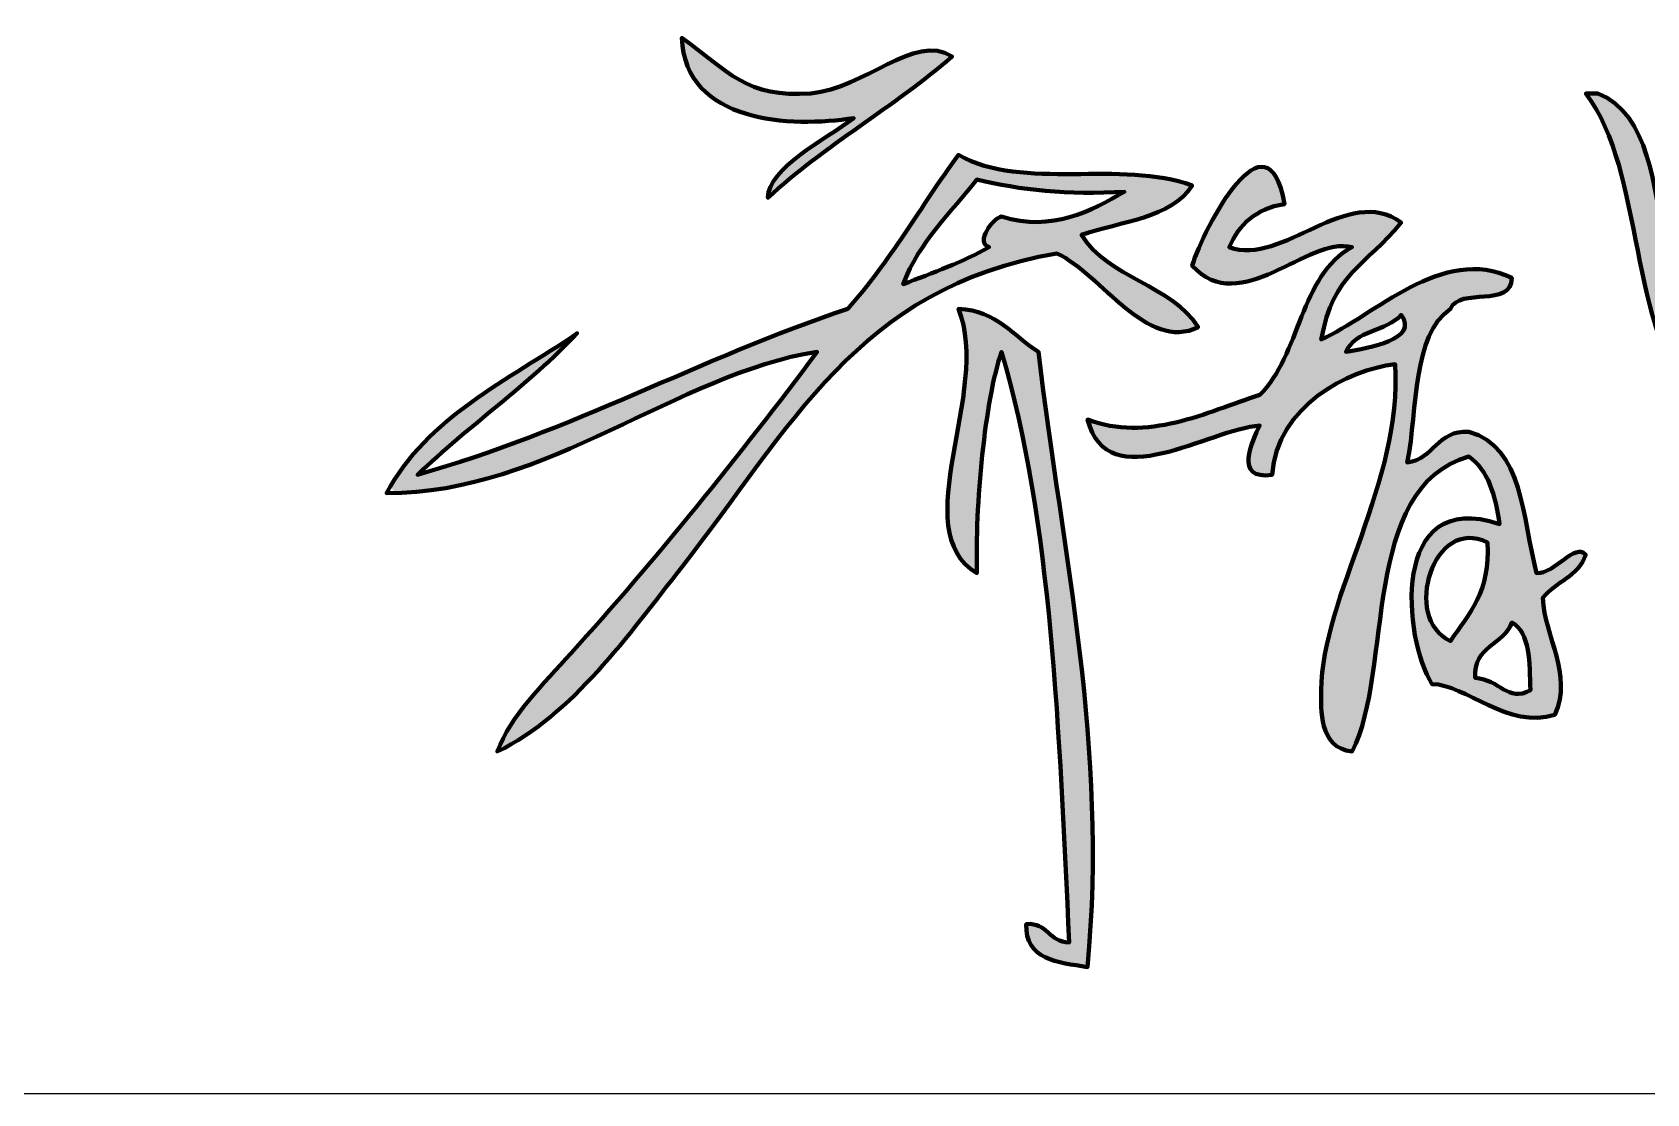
# Model space of a CAD drawing. Header units: inches. Extents: x 18712 to 314639, y 0 to 420500.
# Drawn here: x 134335 to 135461, y 177363 to 178102 of the extents above; entities that cross this region are included whole.
import ezdxf
from ezdxf.enums import TextEntityAlignment as Align

# ---------------------------------------------------------------- set-up
doc = ezdxf.new("R2010")
doc.units = ezdxf.units.IN
doc.header["$LTSCALE"] = 1000
doc.header["$MEASUREMENT"] = 0
doc.layers.get('0').update_dxf_attribs({"true_color": 0xffffff})
for name, color, linetype, true_color in [('TK', 7, 'Continuous', 0xffffff), ('TK-TEXT', 4, 'Continuous', 0x00ffff), ('ZG-图号', 2, 'Continuous', 0xffff00), ('ZG-图名', 1, 'Continuous', 0xff0000), ('图层 1', 7, 'Continuous', 0xffffff)]:
    doc.layers.add(name, color=color, linetype=linetype, true_color=true_color)
doc.styles.add('-宋体', font='simsun.ttc', dxfattribs={"height": 0.2, "bigfont": 'gbcbig.shx'})

# ---------------------------------------------------------------- blocks, each defined once
blk = doc.blocks.new('A$C6f5e09ec')
at = {"layer": '图层 1', "true_color": 0xffffff}
h = blk.add_hatch(color=7, dxfattribs=at)
edge = h.paths.add_edge_path(flags=0)
edge.add_spline(control_points=[(3576.1, -73201.6), (3578.5, -73260.8), (3652, -73264.4), (3696.1, -73257.4), (3675.7, -73272.8), (3636.5, -73292), (3636.1, -73313.1), (3675.4, -73276.6), (3724.1, -73249.7), (3764.7, -73214.5), (3737.8, -73197.7), (3703.8, -73237.1), (3666.1, -73240.2), (3621.2, -73243.9), (3608.2, -73224.3), (3576.1, -73201.6)], knot_values=[0, 0, 0, 0, 0.296607, 0.296607, 0.296607, 0.593215, 0.593215, 0.593215, 0.889822, 0.889822, 0.889822, 1.18643, 1.18643, 1.18643, 1.483037, 1.483037, 1.483037, 1.483037], weights=[1, 1, 1, 1, 1, 1, 1, 1, 1, 1, 1, 1, 1, 1, 1, 1], degree=3, periodic=0)
h = blk.add_hatch(color=7, dxfattribs=at)
edge = h.paths.add_edge_path(flags=0)
edge.add_spline(control_points=[(4206.3, -73240.2), (4248.2, -73295.5), (4235.3, -73405.5), (4283.4, -73454.6), (4283.4, -73416), (4264.2, -73354.3), (4296.3, -73321.7), (4340.6, -73308.9), (4373.1, -73284.2), (4429.2, -73283.1), (4409, -73334.3), (4356.8, -73353.6), (4326.3, -73394.6), (4354.3, -73419.7), (4373.6, -73377.4), (4399.2, -73373.1), (4394.8, -73413.7), (4392.9, -73476.8), (4390.6, -73531.7), (4357.8, -73573.1), (4269.6, -73588.4), (4266.3, -73647.5), (4263, -73704.7), (4347.5, -73752.8), (4420.6, -73758.9), (4431.9, -73688.8), (4410.1, -73615.3), (4407.7, -73544.6), (4493.6, -73484.7), (4597.2, -73442.6), (4690.7, -73390.3), (4578.3, -73413.6), (4502, -73473.1), (4407.7, -73514.6), (4402, -73459.1), (4426.2, -73395), (4420.6, -73360.3), (4420.1, -73357.3), (4407.3, -73336.4), (4407.7, -73334.5), (4413.7, -73309.6), (4458.1, -73307.5), (4450.6, -73274.5), (4384.3, -73247.6), (4287, -73291.2), (4262, -73347.4), (4253.2, -73304.7), (4251.2, -73255.3), (4214.8, -73240.2), (4212, -73240.2), (4209.1, -73240.2), (4206.3, -73240.2)], knot_values=[0, 0, 0, 0, 0.058824, 0.058824, 0.058824, 0.117647, 0.117647, 0.117647, 0.176471, 0.176471, 0.176471, 0.235294, 0.235294, 0.235294, 0.294118, 0.294118, 0.294118, 0.352941, 0.352941, 0.352941, 0.411765, 0.411765, 0.411765, 0.470588, 0.470588, 0.470588, 0.529412, 0.529412, 0.529412, 0.588235, 0.588235, 0.588235, 0.647059, 0.647059, 0.647059, 0.705882, 0.705882, 0.705882, 0.764706, 0.764706, 0.764706, 0.823529, 0.823529, 0.823529, 0.882353, 0.882353, 0.882353, 0.941176, 0.941176, 0.941176, 1, 1, 1, 1], weights=[1, 1, 1, 1, 1, 1, 1, 1, 1, 1, 1, 1, 1, 1, 1, 1, 1, 1, 1, 1, 1, 1, 1, 1, 1, 1, 1, 1, 1, 1, 1, 1, 1, 1, 1, 1, 1, 1, 1, 1, 1, 1, 1, 1, 1, 1, 1, 1, 1, 1, 1, 1], degree=3, periodic=0)
edge = h.paths.add_edge_path(flags=0)
edge.add_spline(control_points=[(4382, -73561.7), (4357.7, -73597.7), (4283, -73611.2), (4283.4, -73656.1), (4283.8, -73698.7), (4354.2, -73729), (4403.5, -73741.8), (4397.5, -73671.2), (4405.8, -73610.2), (4382, -73561.7)], knot_values=[0, 0, 0, 0, 0.524063, 0.524063, 0.524063, 1.048126, 1.048126, 1.048126, 1.572188, 1.572188, 1.572188, 1.572188], weights=[1, 1, 1, 1, 1, 1, 1, 1, 1, 1], degree=3, periodic=0)
h = blk.add_hatch(color=7, dxfattribs=at)
edge = h.paths.add_edge_path(flags=0)
edge.add_spline(control_points=[(3996.2, -73317.4), (3984.5, -73249.2), (3940.1, -73333.5), (3931.9, -73360.3), (3965.8, -73397.3), (4012.1, -73339.4), (4043.4, -73347.4), (4006.9, -73366.7), (4007.3, -73422.8), (3979.1, -73450.3), (3941.7, -73462.4), (3900.3, -73483.6), (3859, -73467.4), (3873, -73522.5), (3944, -73473.8), (3979.1, -73471.7), (3973.8, -73482.1), (3960.5, -73510.1), (3987.6, -73506), (3991.2, -73458.1), (4040.2, -73432.9), (4073.4, -73428.9), (4078.7, -73510.9), (4022.5, -73590.6), (4021.9, -73656.1), (4021.8, -73668.9), (4019.8, -73696.1), (4043.4, -73698.9), (4072.5, -73641.6), (4048.6, -73515.2), (4124.8, -73493.2), (4138.2, -73502.7), (4143.4, -73520.3), (4146.2, -73540.3), (4069, -73514.8), (4079.3, -73620.6), (4099.1, -73651.8), (4122.3, -73651.9), (4152.2, -73683.8), (4184.8, -73673.2), (4197.4, -73644.5), (4177.8, -73619.7), (4176.3, -73591.8), (4185.1, -73580.6), (4201.3, -73576.8), (4206.3, -73561.7), (4198.6, -73552.9), (4185.2, -73574.8), (4172, -73574.6), (4161.9, -73536.1), (4162.9, -73486.5), (4124.8, -73476), (4102.2, -73474.8), (4100.9, -73495), (4081.9, -73497.4), (4089.4, -73459.2), (4085.1, -73409.2), (4112, -73390.3), (4118.2, -73375), (4154.6, -73390.1), (4154.8, -73368.8), (4106.2, -73345.5), (4059, -73395.2), (4021.9, -73411.7), (4030, -73365.6), (4052.9, -73360.3), (4077.7, -73330.3), (4040.2, -73302.7), (3995.2, -73361.1), (3957.6, -73347.4), (3964.7, -73331.6), (3976.3, -73320.4), (3996.2, -73317.4)], knot_values=[0, 0, 0, 0, 0.032292, 0.032292, 0.032292, 0.064584, 0.064584, 0.064584, 0.096876, 0.096876, 0.096876, 0.129168, 0.129168, 0.129168, 0.16146, 0.16146, 0.16146, 0.193752, 0.193752, 0.193752, 0.226044, 0.226044, 0.226044, 0.258336, 0.258336, 0.258336, 0.290628, 0.290628, 0.290628, 0.32292, 0.32292, 0.32292, 0.355212, 0.355212, 0.355212, 0.387504, 0.387504, 0.387504, 0.419796, 0.419796, 0.419796, 0.452088, 0.452088, 0.452088, 0.48438, 0.48438, 0.48438, 0.516672, 0.516672, 0.516672, 0.548964, 0.548964, 0.548964, 0.581257, 0.581257, 0.581257, 0.613549, 0.613549, 0.613549, 0.645841, 0.645841, 0.645841, 0.678133, 0.678133, 0.678133, 0.710425, 0.710425, 0.710425, 0.742717, 0.742717, 0.742717, 0.775009, 0.775009, 0.775009, 0.775009], weights=[1, 1, 1, 1, 1, 1, 1, 1, 1, 1, 1, 1, 1, 1, 1, 1, 1, 1, 1, 1, 1, 1, 1, 1, 1, 1, 1, 1, 1, 1, 1, 1, 1, 1, 1, 1, 1, 1, 1, 1, 1, 1, 1, 1, 1, 1, 1, 1, 1, 1, 1, 1, 1, 1, 1, 1, 1, 1, 1, 1, 1, 1, 1, 1, 1, 1, 1, 1, 1, 1, 1, 1, 1], degree=3, periodic=0)
edge = h.paths.add_edge_path(flags=0)
edge.add_spline(control_points=[(4039.1, -73420.3), (4055.3, -73417.7), (4090.1, -73411.5), (4077.7, -73394.6), (4067.5, -73405.9), (4045.5, -73405.3), (4039.1, -73420.3)], knot_values=[0, 0, 0, 0, 0.734118, 0.734118, 0.734118, 1.468235, 1.468235, 1.468235, 1.468235], weights=[1, 1, 1, 1, 1, 1, 1], degree=3, periodic=0)
edge = h.paths.add_edge_path(flags=0)
edge.add_spline(control_points=[(4112, -73621.8), (4124.6, -73603), (4140.2, -73587.2), (4137.7, -73553.2), (4100.5, -73533.8), (4077.5, -73606.2), (4112, -73621.8)], knot_values=[0, 0, 0, 0, 0.624085, 0.624085, 0.624085, 1.248171, 1.248171, 1.248171, 1.248171], weights=[1, 1, 1, 1, 1, 1, 1], degree=3, periodic=0)
edge = h.paths.add_edge_path(flags=0)
edge.add_spline(control_points=[(4129.1, -73647.5), (4146.7, -73648.6), (4151.7, -73664.9), (4167.7, -73656.1), (4167.2, -73636.5), (4167.6, -73616.1), (4154.8, -73608.9), (4149.3, -73624.8), (4127.9, -73624.8), (4129.1, -73647.5)], knot_values=[0, 0, 0, 0, 0.469296, 0.469296, 0.469296, 0.938592, 0.938592, 0.938592, 1.407887, 1.407887, 1.407887, 1.407887], weights=[1, 1, 1, 1, 1, 1, 1, 1, 1, 1], degree=3, periodic=0)
h = blk.add_hatch(color=7, dxfattribs=at)
edge = h.paths.add_edge_path(flags=0)
edge.add_spline(control_points=[(3931.9, -73304.5), (3882.3, -73286), (3814.3, -73308.7), (3769, -73283.1), (3742.9, -73318.4), (3721, -73358), (3691.8, -73390.3), (3588, -73425.1), (3499.9, -73475.6), (3391.8, -73506), (3427.5, -73471.7), (3469.3, -73443.5), (3503.2, -73407.4), (3454.7, -73440.3), (3398.6, -73465.7), (3370.3, -73518.9), (3483.1, -73518.6), (3572.6, -73435.5), (3670.4, -73420.3), (3617.5, -73491.5), (3556.3, -73567.1), (3498.9, -73630.3), (3479.6, -73651.7), (3456.6, -73673.8), (3447.5, -73698.9), (3500.1, -73673.1), (3538.6, -73618), (3576.1, -73570.3), (3651.5, -73474.4), (3698.4, -73375.5), (3837.6, -73351.7), (3869.1, -73366.5), (3900.2, -73420.7), (3936.2, -73403.1), (3917.3, -73373.5), (3873.2, -73369), (3854.7, -73338.8), (3882.4, -73329.4), (3917.3, -73327.1), (3931.9, -73304.5)], knot_values=[0, 0, 0, 0, 0.06603, 0.06603, 0.06603, 0.13206, 0.13206, 0.13206, 0.19809, 0.19809, 0.19809, 0.26412, 0.26412, 0.26412, 0.330151, 0.330151, 0.330151, 0.396181, 0.396181, 0.396181, 0.462211, 0.462211, 0.462211, 0.528241, 0.528241, 0.528241, 0.594271, 0.594271, 0.594271, 0.660301, 0.660301, 0.660301, 0.726331, 0.726331, 0.726331, 0.792361, 0.792361, 0.792361, 0.858391, 0.858391, 0.858391, 0.858391], weights=[1, 1, 1, 1, 1, 1, 1, 1, 1, 1, 1, 1, 1, 1, 1, 1, 1, 1, 1, 1, 1, 1, 1, 1, 1, 1, 1, 1, 1, 1, 1, 1, 1, 1, 1, 1, 1, 1, 1, 1], degree=3, periodic=0)
edge = h.paths.add_edge_path(flags=0)
edge.add_spline(control_points=[(3781.9, -73300.2), (3763.6, -73323.4), (3742, -73343.2), (3730.4, -73373.1), (3751.2, -73365.4), (3772, -73357.6), (3790.4, -73347.4), (3780.6, -73344), (3792.7, -73327.3), (3799, -73326), (3834.7, -73337.2), (3861.3, -73321.8), (3884.8, -73308.8), (3845.3, -73311.1), (3811.7, -73307.6), (3781.9, -73300.2)], knot_values=[0, 0, 0, 0, 0.45408, 0.45408, 0.45408, 0.908159, 0.908159, 0.908159, 1.362239, 1.362239, 1.362239, 1.816318, 1.816318, 1.816318, 2.270398, 2.270398, 2.270398, 2.270398], weights=[1, 1, 1, 1, 1, 1, 1, 1, 1, 1, 1, 1, 1, 1, 1, 1], degree=3, periodic=0)
h = blk.add_hatch(color=7, dxfattribs=at)
edge = h.paths.add_edge_path(flags=0)
edge.add_spline(control_points=[(3769, -73390.3), (3792.3, -73447.9), (3731.4, -73544.5), (3781.9, -73574.6), (3780.3, -73528.2), (3787.6, -73452.9), (3799, -73420.3), (3834.1, -73538.1), (3839.2, -73685.9), (3846.2, -73831.8), (3831.9, -73831.8), (3831.5, -73817.9), (3816.2, -73819), (3815.4, -73844), (3838, -73845.7), (3859, -73849), (3873.2, -73693.6), (3842, -73564.9), (3824.7, -73420.3), (3807.1, -73409.3), (3796.2, -73391.7), (3769, -73390.3)], knot_values=[0, 0, 0, 0, 0.08889, 0.08889, 0.08889, 0.17778, 0.17778, 0.17778, 0.26667, 0.26667, 0.26667, 0.35556, 0.35556, 0.35556, 0.44445, 0.44445, 0.44445, 0.533339, 0.533339, 0.533339, 0.622229, 0.622229, 0.622229, 0.622229], weights=[1, 1, 1, 1, 1, 1, 1, 1, 1, 1, 1, 1, 1, 1, 1, 1, 1, 1, 1, 1, 1, 1], degree=3, periodic=0)
at = {"layer": 'TK', "lineweight": -3}
blk.add_line((183.2, -73937.2), (5290.1, -73937.2), dxfattribs=at)
blk.add_line((183.2, -73937.2), (5290.1, -73937.2), dxfattribs=at)
at = {"layer": '图层 1', "color": 7, "lineweight": 100, "true_color": 0xffffff}
for points, knots in [([(3696.1, -73257.4), (3675.7, -73272.8), (3636.5, -73292), (3636.1, -73313.1), (3675.4, -73276.6), (3724.1, -73249.7), (3764.7, -73214.5), (3737.8, -73197.7), (3703.8, -73237.1), (3666.1, -73240.2), (3621.2, -73243.9), (3608.2, -73224.3), (3576.1, -73201.6), (3578.5, -73260.8), (3652, -73264.4), (3696.1, -73257.4)], [0, 0, 0, 0, 16.2, 16.2, 16.2, 32.4, 32.4, 32.4, 48.6, 48.6, 48.6, 64.8, 64.8, 64.8, 81, 81, 81, 81]), ([(3576.1, -73201.6), (3608.2, -73224.3), (3621.2, -73243.9), (3666.1, -73240.2), (3703.8, -73237.1), (3737.8, -73197.7), (3764.7, -73214.5), (3724.1, -73249.7), (3675.4, -73276.6), (3636.1, -73313.1), (3636.5, -73292), (3675.7, -73272.8), (3696.1, -73257.4), (3652, -73264.4), (3578.5, -73260.8), (3576.1, -73201.6)], [0, 0, 0, 0, 16.2, 16.2, 16.2, 32.4, 32.4, 32.4, 48.6, 48.6, 48.6, 64.8, 64.8, 64.8, 81, 81, 81, 81]), ([(4283.4, -73454.6), (4283.4, -73416), (4264.2, -73354.3), (4296.3, -73321.7), (4340.6, -73308.9), (4373.1, -73284.2), (4429.2, -73283.1), (4409, -73334.3), (4356.8, -73353.6), (4326.3, -73394.6), (4354.3, -73419.7), (4373.6, -73377.4), (4399.2, -73373.1), (4394.8, -73413.7), (4392.9, -73476.8), (4390.6, -73531.7), (4357.8, -73573.1), (4269.6, -73588.4), (4266.3, -73647.5), (4263, -73704.7), (4347.5, -73752.8), (4420.6, -73758.9), (4431.9, -73688.8), (4410.1, -73615.3), (4407.7, -73544.6), (4493.6, -73484.7), (4597.2, -73442.6), (4690.7, -73390.3), (4578.3, -73413.6), (4502, -73473.1), (4407.7, -73514.6), (4402, -73459.1), (4426.2, -73395), (4420.6, -73360.3), (4420.1, -73357.3), (4407.3, -73336.4), (4407.7, -73334.5), (4413.7, -73309.6), (4458.1, -73307.5), (4450.6, -73274.5), (4384.3, -73247.6), (4287, -73291.2), (4262, -73347.4), (4253.2, -73304.7), (4251.2, -73255.3), (4214.8, -73240.2), (4212, -73240.2), (4209.1, -73240.2), (4206.3, -73240.2), (4248.2, -73295.5), (4235.3, -73405.5), (4283.4, -73454.6)], [0, 0, 0, 0, 172.421053, 172.421053, 172.421053, 344.842106, 344.842106, 344.842106, 517.263158, 517.263158, 517.263158, 689.684211, 689.684211, 689.684211, 862.105264, 862.105264, 862.105264, 1034.526317, 1034.526317, 1034.526317, 1206.947369, 1206.947369, 1206.947369, 1379.368422, 1379.368422, 1379.368422, 1551.789475, 1551.789475, 1551.789475, 1724.210528, 1724.210528, 1724.210528, 1896.63158, 1896.63158, 1896.63158, 2069.052633, 2069.052633, 2069.052633, 2241.473686, 2241.473686, 2241.473686, 2413.894739, 2413.894739, 2413.894739, 2586.315791, 2586.315791, 2586.315791, 2758.736844, 2758.736844, 2758.736844, 2931.157897, 2931.157897, 2931.157897, 2931.157897]), ([(4206.3, -73240.2), (4209.1, -73240.2), (4212, -73240.2), (4214.8, -73240.2), (4251.2, -73255.3), (4253.2, -73304.7), (4262, -73347.4), (4287, -73291.2), (4384.3, -73247.6), (4450.6, -73274.5), (4458.1, -73307.5), (4413.7, -73309.6), (4407.7, -73334.5), (4407.3, -73336.4), (4420.1, -73357.3), (4420.6, -73360.3), (4426.2, -73395), (4402, -73459.1), (4407.7, -73514.6), (4502, -73473.1), (4578.3, -73413.6), (4690.7, -73390.3), (4597.2, -73442.6), (4493.6, -73484.7), (4407.7, -73544.6), (4410.1, -73615.3), (4431.9, -73688.8), (4420.6, -73758.9), (4347.5, -73752.8), (4263, -73704.7), (4266.3, -73647.5), (4269.6, -73588.4), (4357.8, -73573.1), (4390.6, -73531.7), (4392.9, -73476.8), (4394.8, -73413.7), (4399.2, -73373.1), (4373.6, -73377.4), (4354.3, -73419.7), (4326.3, -73394.6), (4356.8, -73353.6), (4409, -73334.3), (4429.2, -73283.1), (4373.1, -73284.2), (4340.6, -73308.9), (4296.3, -73321.7), (4264.2, -73354.3), (4283.4, -73416), (4283.4, -73454.6), (4235.3, -73405.5), (4248.2, -73295.5), (4206.3, -73240.2)], [0, 0, 0, 0, 172.421053, 172.421053, 172.421053, 344.842106, 344.842106, 344.842106, 517.263158, 517.263158, 517.263158, 689.684211, 689.684211, 689.684211, 862.105264, 862.105264, 862.105264, 1034.526317, 1034.526317, 1034.526317, 1206.947369, 1206.947369, 1206.947369, 1379.368422, 1379.368422, 1379.368422, 1551.789475, 1551.789475, 1551.789475, 1724.210528, 1724.210528, 1724.210528, 1896.63158, 1896.63158, 1896.63158, 2069.052633, 2069.052633, 2069.052633, 2241.473686, 2241.473686, 2241.473686, 2413.894739, 2413.894739, 2413.894739, 2586.315791, 2586.315791, 2586.315791, 2758.736844, 2758.736844, 2758.736844, 2931.157897, 2931.157897, 2931.157897, 2931.157897]), ([(3769, -73283.1), (3742.9, -73318.4), (3721, -73358), (3691.8, -73390.3), (3588, -73425.1), (3499.9, -73475.6), (3391.8, -73506), (3427.5, -73471.7), (3469.3, -73443.5), (3503.2, -73407.4), (3454.7, -73440.3), (3398.6, -73465.7), (3370.3, -73518.9), (3483.1, -73518.6), (3572.6, -73435.5), (3670.4, -73420.3), (3617.5, -73491.5), (3556.3, -73567.1), (3498.9, -73630.3), (3479.6, -73651.7), (3456.6, -73673.8), (3447.5, -73698.9), (3500.1, -73673.1), (3538.6, -73618), (3576.1, -73570.3), (3651.5, -73474.4), (3698.4, -73375.5), (3837.6, -73351.7), (3869.1, -73366.5), (3900.2, -73420.7), (3936.2, -73403.1), (3917.3, -73373.5), (3873.2, -73369), (3854.7, -73338.8), (3882.4, -73329.4), (3917.3, -73327.1), (3931.9, -73304.5), (3882.3, -73286), (3814.3, -73308.7), (3769, -73283.1)], [0, 0, 0, 0, 196.74443, 196.74443, 196.74443, 393.488861, 393.488861, 393.488861, 590.233291, 590.233291, 590.233291, 786.977722, 786.977722, 786.977722, 983.722152, 983.722152, 983.722152, 1180.466583, 1180.466583, 1180.466583, 1377.211013, 1377.211013, 1377.211013, 1573.955444, 1573.955444, 1573.955444, 1770.699874, 1770.699874, 1770.699874, 1967.444304, 1967.444304, 1967.444304, 2164.188735, 2164.188735, 2164.188735, 2360.933165, 2360.933165, 2360.933165, 2557.677596, 2557.677596, 2557.677596, 2557.677596]), ([(3931.9, -73304.5), (3917.3, -73327.1), (3882.4, -73329.4), (3854.7, -73338.8), (3873.2, -73369), (3917.3, -73373.5), (3936.2, -73403.1), (3900.2, -73420.7), (3869.1, -73366.5), (3837.6, -73351.7), (3698.4, -73375.5), (3651.5, -73474.4), (3576.1, -73570.3), (3538.6, -73618), (3500.1, -73673.1), (3447.5, -73698.9), (3456.6, -73673.8), (3479.6, -73651.7), (3498.9, -73630.3), (3556.3, -73567.1), (3617.5, -73491.5), (3670.4, -73420.3), (3572.6, -73435.5), (3483.1, -73518.6), (3370.3, -73518.9), (3398.6, -73465.7), (3454.7, -73440.3), (3503.2, -73407.4), (3469.3, -73443.5), (3427.5, -73471.7), (3391.8, -73506), (3499.9, -73475.6), (3588, -73425.1), (3691.8, -73390.3), (3721, -73358), (3742.9, -73318.4), (3769, -73283.1), (3814.3, -73308.7), (3882.3, -73286), (3931.9, -73304.5)], [0, 0, 0, 0, 196.74443, 196.74443, 196.74443, 393.488861, 393.488861, 393.488861, 590.233291, 590.233291, 590.233291, 786.977722, 786.977722, 786.977722, 983.722152, 983.722152, 983.722152, 1180.466583, 1180.466583, 1180.466583, 1377.211013, 1377.211013, 1377.211013, 1573.955444, 1573.955444, 1573.955444, 1770.699874, 1770.699874, 1770.699874, 1967.444304, 1967.444304, 1967.444304, 2164.188735, 2164.188735, 2164.188735, 2360.933165, 2360.933165, 2360.933165, 2557.677596, 2557.677596, 2557.677596, 2557.677596]), ([(3931.9, -73360.3), (3965.8, -73397.3), (4012.1, -73339.4), (4043.4, -73347.4), (4006.9, -73366.7), (4007.3, -73422.8), (3979.1, -73450.3), (3941.7, -73462.4), (3900.3, -73483.6), (3859, -73467.4), (3873, -73522.5), (3944, -73473.8), (3979.1, -73471.7), (3973.8, -73482.1), (3960.5, -73510.1), (3987.6, -73506), (3991.2, -73458.1), (4040.2, -73432.9), (4073.4, -73428.9), (4078.7, -73510.9), (4022.5, -73590.6), (4021.9, -73656.1), (4021.8, -73668.9), (4019.8, -73696.1), (4043.4, -73698.9), (4072.5, -73641.6), (4048.6, -73515.2), (4124.8, -73493.2), (4138.2, -73502.7), (4143.4, -73520.3), (4146.2, -73540.3), (4069, -73514.8), (4079.3, -73620.6), (4099.1, -73651.8), (4122.3, -73651.9), (4152.2, -73683.8), (4184.8, -73673.2), (4197.4, -73644.5), (4177.8, -73619.7), (4176.3, -73591.8), (4185.1, -73580.6), (4201.3, -73576.8), (4206.3, -73561.7), (4198.6, -73552.9), (4185.2, -73574.8), (4172, -73574.6), (4161.9, -73536.1), (4162.9, -73486.5), (4124.8, -73476), (4102.2, -73474.8), (4100.9, -73495), (4081.9, -73497.4), (4089.4, -73459.2), (4085.1, -73409.2), (4112, -73390.3), (4118.2, -73375), (4154.6, -73390.1), (4154.8, -73368.8), (4106.2, -73345.5), (4059, -73395.2), (4021.9, -73411.7), (4030, -73365.6), (4052.9, -73360.3), (4077.7, -73330.3), (4040.2, -73302.7), (3995.2, -73361.1), (3957.6, -73347.4), (3964.7, -73331.6), (3976.3, -73320.4), (3996.2, -73317.4), (3984.5, -73249.2), (3940.1, -73333.5), (3931.9, -73360.3)], [0, 0, 0, 0, 16.2, 16.2, 16.2, 32.4, 32.4, 32.4, 48.6, 48.6, 48.6, 64.8, 64.8, 64.8, 81, 81, 81, 97.2, 97.2, 97.2, 113.4, 113.4, 113.4, 129.6, 129.6, 129.6, 145.8, 145.8, 145.8, 162, 162, 162, 178.2, 178.2, 178.2, 194.4, 194.4, 194.4, 210.6, 210.6, 210.6, 226.8, 226.8, 226.8, 243, 243, 243, 259.2, 259.2, 259.2, 275.4, 275.4, 275.4, 291.6, 291.6, 291.6, 307.8, 307.8, 307.8, 324, 324, 324, 340.2, 340.2, 340.2, 356.4, 356.4, 356.4, 372.6, 372.6, 372.6, 388.8, 388.8, 388.8, 388.8]), ([(3996.2, -73317.4), (3976.3, -73320.4), (3964.7, -73331.6), (3957.6, -73347.4), (3995.2, -73361.1), (4040.2, -73302.7), (4077.7, -73330.3), (4052.9, -73360.3), (4030, -73365.6), (4021.9, -73411.7), (4059, -73395.2), (4106.2, -73345.5), (4154.8, -73368.8), (4154.6, -73390.1), (4118.2, -73375), (4112, -73390.3), (4085.1, -73409.2), (4089.4, -73459.2), (4081.9, -73497.4), (4100.9, -73495), (4102.2, -73474.8), (4124.8, -73476), (4162.9, -73486.5), (4161.9, -73536.1), (4172, -73574.6), (4185.2, -73574.8), (4198.6, -73552.9), (4206.3, -73561.7), (4201.3, -73576.8), (4185.1, -73580.6), (4176.3, -73591.8), (4177.8, -73619.7), (4197.4, -73644.5), (4184.8, -73673.2), (4152.2, -73683.8), (4122.3, -73651.9), (4099.1, -73651.8), (4079.3, -73620.6), (4069, -73514.8), (4146.2, -73540.3), (4143.4, -73520.3), (4138.2, -73502.7), (4124.8, -73493.2), (4048.6, -73515.2), (4072.5, -73641.6), (4043.4, -73698.9), (4019.8, -73696.1), (4021.8, -73668.9), (4021.9, -73656.1), (4022.5, -73590.6), (4078.7, -73510.9), (4073.4, -73428.9), (4040.2, -73432.9), (3991.2, -73458.1), (3987.6, -73506), (3960.5, -73510.1), (3973.8, -73482.1), (3979.1, -73471.7), (3944, -73473.8), (3873, -73522.5), (3859, -73467.4), (3900.3, -73483.6), (3941.7, -73462.4), (3979.1, -73450.3), (4007.3, -73422.8), (4006.9, -73366.7), (4043.4, -73347.4), (4012.1, -73339.4), (3965.8, -73397.3), (3931.9, -73360.3), (3940.1, -73333.5), (3984.5, -73249.2), (3996.2, -73317.4)], [0, 0, 0, 0, 16.2, 16.2, 16.2, 32.4, 32.4, 32.4, 48.6, 48.6, 48.6, 64.8, 64.8, 64.8, 81, 81, 81, 97.2, 97.2, 97.2, 113.4, 113.4, 113.4, 129.6, 129.6, 129.6, 145.8, 145.8, 145.8, 162, 162, 162, 178.2, 178.2, 178.2, 194.4, 194.4, 194.4, 210.6, 210.6, 210.6, 226.8, 226.8, 226.8, 243, 243, 243, 259.2, 259.2, 259.2, 275.4, 275.4, 275.4, 291.6, 291.6, 291.6, 307.8, 307.8, 307.8, 324, 324, 324, 340.2, 340.2, 340.2, 356.4, 356.4, 356.4, 372.6, 372.6, 372.6, 388.8, 388.8, 388.8, 388.8]), ([(3781.9, -73300.2), (3763.6, -73323.4), (3742, -73343.2), (3730.4, -73373.1), (3751.2, -73365.4), (3772, -73357.6), (3790.4, -73347.4), (3780.6, -73344), (3792.7, -73327.3), (3799, -73326), (3834.7, -73337.2), (3861.3, -73321.8), (3884.8, -73308.8), (3845.3, -73311.1), (3811.7, -73307.6), (3781.9, -73300.2)], [0, 0, 0, 0, 16.2, 16.2, 16.2, 32.4, 32.4, 32.4, 48.6, 48.6, 48.6, 64.8, 64.8, 64.8, 81, 81, 81, 81]), ([(3884.8, -73308.8), (3861.3, -73321.8), (3834.7, -73337.2), (3799, -73326), (3792.7, -73327.3), (3780.6, -73344), (3790.4, -73347.4), (3772, -73357.6), (3751.2, -73365.4), (3730.4, -73373.1), (3742, -73343.2), (3763.6, -73323.4), (3781.9, -73300.2), (3811.7, -73307.6), (3845.3, -73311.1), (3884.8, -73308.8)], [0, 0, 0, 0, 16.2, 16.2, 16.2, 32.4, 32.4, 32.4, 48.6, 48.6, 48.6, 64.8, 64.8, 64.8, 81, 81, 81, 81]), ([(3769, -73390.3), (3796.2, -73391.7), (3807.1, -73409.3), (3824.7, -73420.3), (3842, -73564.9), (3873.2, -73693.6), (3859, -73849), (3838, -73845.7), (3815.4, -73844), (3816.2, -73819), (3831.5, -73817.9), (3831.9, -73831.8), (3846.2, -73831.8), (3839.2, -73685.9), (3834.1, -73538.1), (3799, -73420.3), (3787.6, -73452.9), (3780.3, -73528.2), (3781.9, -73574.6), (3731.4, -73544.5), (3792.3, -73447.9), (3769, -73390.3)], [0, 0, 0, 0, 203.444122, 203.444122, 203.444122, 406.888243, 406.888243, 406.888243, 610.332365, 610.332365, 610.332365, 813.776486, 813.776486, 813.776486, 1017.220608, 1017.220608, 1017.220608, 1220.664729, 1220.664729, 1220.664729, 1424.108851, 1424.108851, 1424.108851, 1424.108851]), ([(3781.9, -73574.6), (3780.3, -73528.2), (3787.6, -73452.9), (3799, -73420.3), (3834.1, -73538.1), (3839.2, -73685.9), (3846.2, -73831.8), (3831.9, -73831.8), (3831.5, -73817.9), (3816.2, -73819), (3815.4, -73844), (3838, -73845.7), (3859, -73849), (3873.2, -73693.6), (3842, -73564.9), (3824.7, -73420.3), (3807.1, -73409.3), (3796.2, -73391.7), (3769, -73390.3), (3792.3, -73447.9), (3731.4, -73544.5), (3781.9, -73574.6)], [0, 0, 0, 0, 203.444122, 203.444122, 203.444122, 406.888243, 406.888243, 406.888243, 610.332365, 610.332365, 610.332365, 813.776486, 813.776486, 813.776486, 1017.220608, 1017.220608, 1017.220608, 1220.664729, 1220.664729, 1220.664729, 1424.108851, 1424.108851, 1424.108851, 1424.108851]), ([(4039.1, -73420.3), (4055.3, -73417.7), (4090.1, -73411.5), (4077.7, -73394.6), (4067.5, -73405.9), (4045.5, -73405.3), (4039.1, -73420.3)], [0, 0, 0, 0, 16.2, 16.2, 16.2, 32.4, 32.4, 32.4, 32.4]), ([(4077.7, -73394.6), (4090.1, -73411.5), (4055.3, -73417.7), (4039.1, -73420.3), (4045.5, -73405.3), (4067.5, -73405.9), (4077.7, -73394.6)], [0, 0, 0, 0, 16.2, 16.2, 16.2, 32.4, 32.4, 32.4, 32.4]), ([(4137.7, -73553.2), (4140.2, -73587.2), (4124.6, -73603), (4112, -73621.8), (4077.5, -73606.2), (4100.5, -73533.8), (4137.7, -73553.2)], [0, 0, 0, 0, 16.2, 16.2, 16.2, 32.4, 32.4, 32.4, 32.4]), ([(4112, -73621.8), (4124.6, -73603), (4140.2, -73587.2), (4137.7, -73553.2), (4100.5, -73533.8), (4077.5, -73606.2), (4112, -73621.8)], [0, 0, 0, 0, 16.2, 16.2, 16.2, 32.4, 32.4, 32.4, 32.4]), ([(4154.8, -73608.9), (4167.6, -73616.1), (4167.2, -73636.5), (4167.7, -73656.1), (4151.7, -73664.9), (4146.7, -73648.6), (4129.1, -73647.5), (4127.9, -73624.8), (4149.3, -73624.8), (4154.8, -73608.9)], [0, 0, 0, 0, 16.2, 16.2, 16.2, 32.4, 32.4, 32.4, 48.6, 48.6, 48.6, 48.6]), ([(4129.1, -73647.5), (4146.7, -73648.6), (4151.7, -73664.9), (4167.7, -73656.1), (4167.2, -73636.5), (4167.6, -73616.1), (4154.8, -73608.9), (4149.3, -73624.8), (4127.9, -73624.8), (4129.1, -73647.5)], [0, 0, 0, 0, 16.2, 16.2, 16.2, 32.4, 32.4, 32.4, 48.6, 48.6, 48.6, 48.6])]:
    blk.add_open_spline(points, degree=3, knots=knots, dxfattribs=at)
at = {"layer": 'TK-TEXT', "style": '-宋体', "width": 0.8}
for tag, p, height in [('若羌县文化体育广播电视和旅游局', (1802.8, -65292.4), 189), ('巴州米兰长城国家文化公园建设项目', (1722.9, -66432.8), 189), ('结构', (1853.5, -78521.8), 300), ('1:100', (4296.1, -78521.8), 300), ('A', (4650.8, -80873.2), 300), ('2022.07', (1479.6, -80877.4), 300)]:
    blk.add_attdef(tag, p, '', height=height, dxfattribs=at)
blk.add_attdef('QFAHJJ-2022-012', text='', height=300, dxfattribs=at).set_placement((3356.7, -67621.3), align=Align.CENTER)
at = {"layer": 'ZG-图号', "style": '-宋体', "width": 0.8}
blk.add_attdef('结施-03', (1804.7, -79277.2), '', height=300, dxfattribs=at)
at = {"layer": 'ZG-图名', "style": '-宋体', "width": 0.8}
blk.add_attdef('框架柱平面布置图', (1991.3, -69635.1), '', height=300, dxfattribs=at)

msp = doc.modelspace()

# ---------------------------------------------------------------- block references
msp.add_blockref('A$C6f5e09ec', (131212.2, 251300))

doc.saveas('drawing.dxf')
